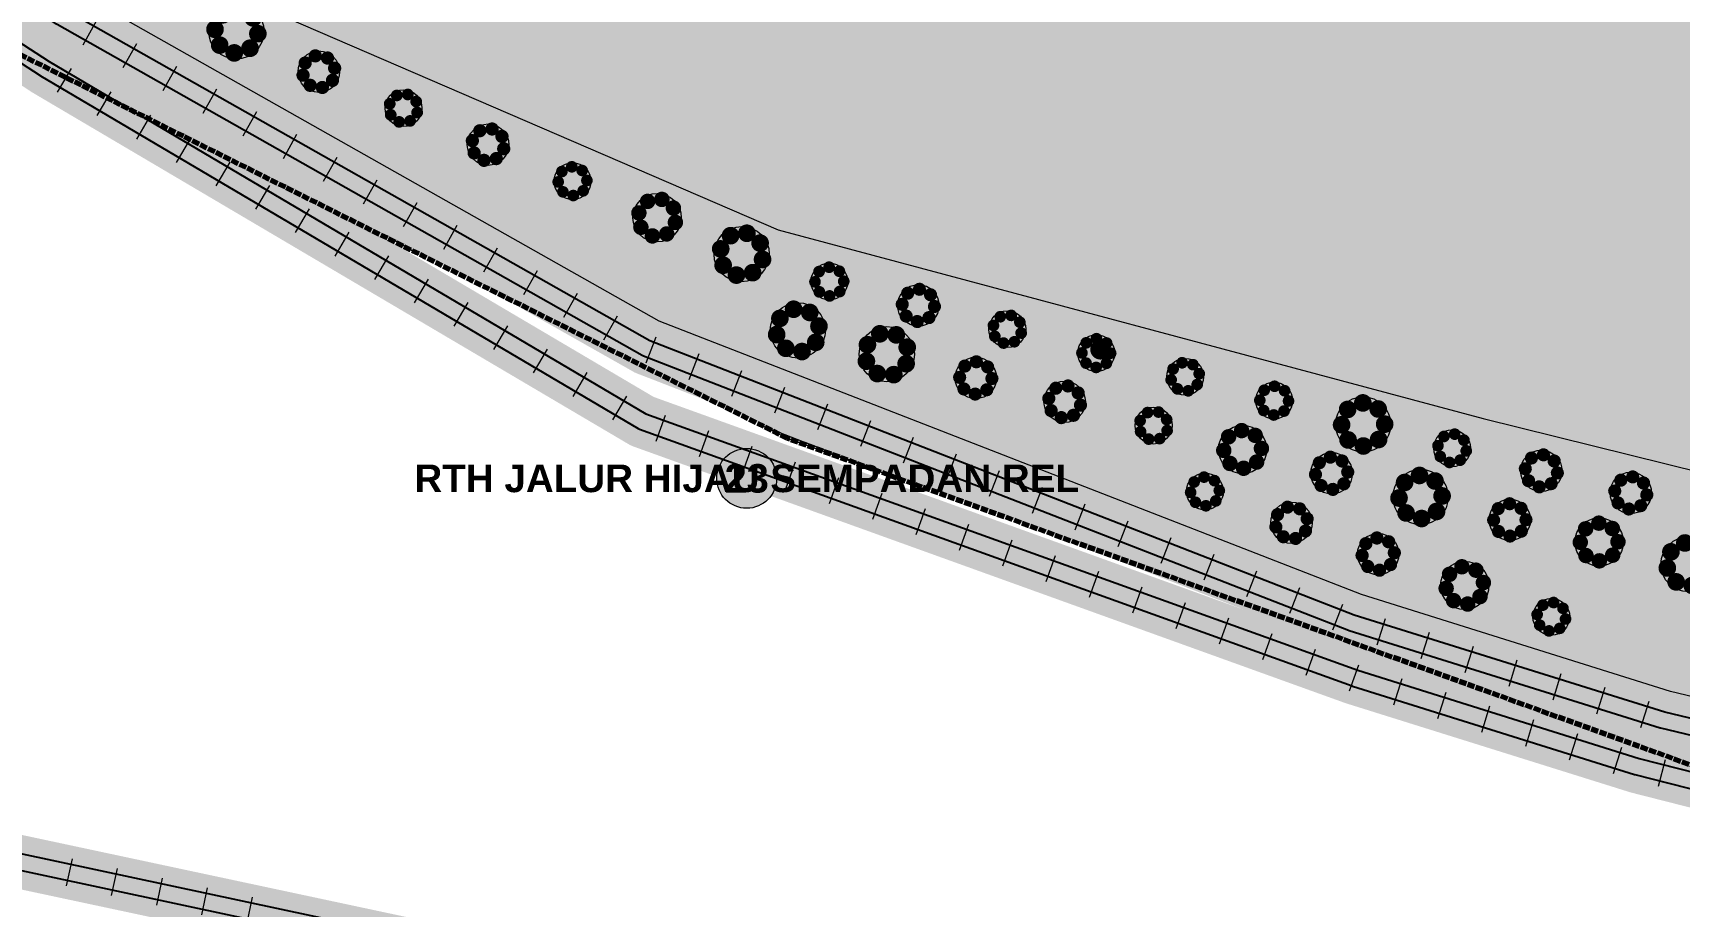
# Model space of a CAD drawing. Header units: metres. Extents: x 305859 to 307221, y 9155922 to 9156786.
# Drawn here: x 306268 to 306411, y 9156112.8 to 9156188.7 of the extents above; entities that cross this region are included whole.
import ezdxf
from ezdxf.enums import TextEntityAlignment as Align

# ---------------------------------------------------------------- set-up
doc = ezdxf.new("R2010")
doc.units = ezdxf.units.M
doc.linetypes.add('DASHED2', pattern=[0.762, 0.635, -0.127])
for name, color, linetype, lineweight, true_color in [('B-DELINEASI', 7, 'DASHED2', 70, 0xc800c8), ('K-REL_BALAS', 7, 'Continuous', 0, 0xb0a89c), ('K-REL_BANTALAN', 7, 'Continuous', 9, 0x5a5a5a), ('K-REL_KA', 7, 'Continuous', 25, 0x282828), ('T-LABEL_ZONA', 7, 'Continuous', 0, 0x3c3c3c), ('T-NOMOR_ELEMEN', 7, 'Continuous', 18, 0x141414), ('V-POHON_PENEDUH', 7, 'Continuous', 13, 0x288232)]:
    doc.layers.add(name, color=color, linetype=linetype, lineweight=lineweight, true_color=true_color)
doc.layers.add('G-PERKERASAN', color=7, linetype='Continuous')
doc.layers.add('V-RTH_SEMPADAN', color=7, linetype='Continuous')
doc.styles.add('ARIALB', font='arialbd.ttf')

# ---------------------------------------------------------------- blocks, each defined once
blk = doc.blocks.new('POHON')
at = {"true_color": 0x347638}
h = blk.add_hatch(color=97, dxfattribs=at)
h.dxf.hatch_style = 1
edge = h.paths.add_edge_path()
edge.add_arc((0, 0), 1, 0, 360)
at = {"true_color": 0x3e843e}
h = blk.add_hatch(color=97, dxfattribs=at)
h.dxf.hatch_style = 1
edge = h.paths.add_edge_path()
edge.add_arc((-0.552, 0.552), 0.32, 0, 360)
at = {"true_color": 0x62a556}
h = blk.add_hatch(color=85, dxfattribs=at)
h.dxf.hatch_style = 1
edge = h.paths.add_edge_path()
edge.add_arc((-0.2, 0.22), 0.55, 0, 360)
at = {"true_color": 0x697060}
h = blk.add_hatch(color=251, dxfattribs=at)
h.dxf.hatch_style = 1
edge = h.paths.add_edge_path()
edge.add_arc((0.38, -0.38), 1, 0, 360)
at = {"true_color": 0x3e843e}
h = blk.add_hatch(color=97, dxfattribs=at)
h.dxf.hatch_style = 1
edge = h.paths.add_edge_path()
edge.add_arc((0, 0.78), 0.32, 0, 360)
h = blk.add_hatch(color=97, dxfattribs=at)
h.dxf.hatch_style = 1
edge = h.paths.add_edge_path()
edge.add_arc((0.552, 0.552), 0.32, 0, 360)
h = blk.add_hatch(color=97, dxfattribs=at)
h.dxf.hatch_style = 1
edge = h.paths.add_edge_path()
edge.add_arc((-0.78, 0), 0.32, 0, 360)
h = blk.add_hatch(color=97, dxfattribs=at)
h.dxf.hatch_style = 1
edge = h.paths.add_edge_path()
edge.add_arc((0.78, 0), 0.32, 0, 360)
h = blk.add_hatch(color=97, dxfattribs=at)
h.dxf.hatch_style = 1
edge = h.paths.add_edge_path()
edge.add_arc((-0.552, -0.552), 0.32, 0, 360)
h = blk.add_hatch(color=97, dxfattribs=at)
h.dxf.hatch_style = 1
edge = h.paths.add_edge_path()
edge.add_arc((0, -0.78), 0.32, 0, 360)
h = blk.add_hatch(color=97, dxfattribs=at)
h.dxf.hatch_style = 1
edge = h.paths.add_edge_path()
edge.add_arc((0.552, -0.552), 0.32, 0, 360)
at = {"color": 99, "lineweight": 9, "true_color": 0x235528}
blk.add_circle((0, 0), 1, dxfattribs=at)

msp = doc.modelspace()

# ---------------------------------------------------------------- hatches: boundary and pattern name
at = {"layer": 'G-PERKERASAN', "true_color": 0xe0ded9}
h = msp.add_hatch(color=254, dxfattribs=at)
h.dxf.hatch_style = 1
h.paths.add_polyline_path([(306214.82, 9156364.84), (306222.7, 9156364.48), (306235.72, 9156363.88), (306237.28, 9156384.64), (306252.33, 9156383.6), (306255.7, 9156410.59), (306262.53, 9156410.02), (306265.04, 9156409.81), (306263.23, 9156389.57), (306278.28, 9156387.24), (306277.39, 9156377), (306277.24, 9156375.3), (306288.4, 9156374.26), (306289.59, 9156385.71), (306291.77, 9156406.7), (306306.05, 9156404.88), (306304.23, 9156386.72), (306333.61, 9156380.91), (306333.66, 9156381.23), (306337.44, 9156403.77), (306347.57, 9156464.14), (306314.27, 9156469.95), (306297.28, 9156471.8), (306305.21, 9156522.67), (306276.31, 9156526.95), (306271.41, 9156483.99), (306214.82, 9156490.28), (306214.82, 9156562.71), (306291.75, 9156555.55), (306369.46, 9156545.53), (306448.83, 9156532.37), (306448.83, 9156196.71), (306445.18, 9156193.23), (306439.08, 9156185.1), (306447.73, 9156157.38), (306448.83, 9156141.62), (306393.99, 9156155.2), (306332.73, 9156171.59), (306288.72, 9156190.58), (306246.01, 9156220.78), (306216.24, 9156242.78), (306214.82, 9156244.07), (306214.82, 9156364.84)])
h = msp.add_hatch(color=254, dxfattribs=at)
h.dxf.hatch_style = 1
h.paths.add_polyline_path([(306448.83, 9156118.11), (306423.33, 9156121.01), (306342.84, 9156150.11), (306331.22, 9156154.63), (306301.52, 9156169.48), (306299.32, 9156170.72), (306300.93, 9156169.77), (306256.18, 9156192.15), (306214.82, 9156225.15), (306214.82, 9156227.11), (306231.57, 9156213.01), (306235.74, 9156210.3), (306231.95, 9156212.86), (306231.73, 9156213.02), (306214.82, 9156227.18), (306214.82, 9156233.97), (306234.97, 9156217.09), (306271.82, 9156192.26), (306322.4, 9156163.64), (306383.41, 9156139.9), (306410.26, 9156131.5), (306436.75, 9156125.16), (306448.83, 9156123.17), (306448.83, 9156118.11)])
at = {"layer": 'K-REL_BALAS', "true_color": 0xbeb8ae}
h = msp.add_hatch(color=9, dxfattribs=at)
h.dxf.hatch_style = 1
h.paths.add_polyline_path([(306321.87, 9156152.15), (306320.15, 9156152.77), (306320.08, 9156152.8), (306320.01, 9156152.83), (306319.88, 9156152.89), (306319.82, 9156152.92), (306319.75, 9156152.96), (306267.83, 9156183.58), (306267.8, 9156183.6), (306267.78, 9156183.62), (306267.75, 9156183.64), (306228.76, 9156208.97), (306228.68, 9156209.03), (306228.6, 9156209.08), (306228.53, 9156209.14), (306187.79, 9156243.42), (306187.74, 9156243.46), (306187.7, 9156243.5), (306187.65, 9156243.54), (306184.8, 9156246.36), (306184.8, 9156252.89), (306190.85, 9156246.91), (306231.4, 9156212.78), (306263.55, 9156191.9), (306232.11, 9156213.09), (306232.04, 9156213.14), (306231.98, 9156213.18), (306231.91, 9156213.23), (306191.26, 9156247.28), (306191.22, 9156247.32), (306191.18, 9156247.35), (306191.13, 9156247.4), (306184.8, 9156253.58), (306184.8, 9156260.06), (306194.31, 9156250.78), (306234.8, 9156216.87), (306271.67, 9156192.02), (306321.87, 9156163.62), (306321.87, 9156158.57), (306320.44, 9156159.12), (306320.33, 9156159.17), (306320.24, 9156159.21), (306320.14, 9156159.27), (306272.43, 9156186.26), (306321.87, 9156157.1), (306321.87, 9156152.15)])
h = msp.add_hatch(color=9, dxfattribs=at)
h.dxf.hatch_style = 1
h.paths.add_polyline_path([(306433.15, 9156116.02), (306406.75, 9156122.73), (306406.71, 9156122.74), (306406.67, 9156122.75), (306406.63, 9156122.77), (306382.16, 9156130.43), (306382.13, 9156130.44), (306382.1, 9156130.45), (306382.06, 9156130.46), (306321.87, 9156152.15), (306321.87, 9156157.1), (306321.92, 9156157.07), (306373.28, 9156138.56), (306321.87, 9156158.57), (306321.87, 9156163.62), (306322.28, 9156163.39), (306383.31, 9156139.64), (306410.19, 9156131.23), (306433.15, 9156125.74), (306433.15, 9156120.96), (306422.68, 9156123.47), (306433.15, 9156120.81), (306433.15, 9156116.02)])
h = msp.add_hatch(color=9, dxfattribs=at)
h.dxf.hatch_style = 1
h.paths.add_polyline_path([(306184.8, 9156141.84), (306197.61, 9156137.74), (306257.65, 9156121.03), (306315.29, 9156108.73), (306321.87, 9156108.15), (306321.87, 9156103.49), (306314.73, 9156104.12), (306314.64, 9156104.13), (306314.55, 9156104.15), (306314.46, 9156104.16), (306256.62, 9156116.5), (306256.57, 9156116.52), (306256.52, 9156116.53), (306256.48, 9156116.54), (306196.32, 9156133.28), (306196.3, 9156133.29), (306196.27, 9156133.3), (306196.24, 9156133.31), (306184.8, 9156136.96), (306184.8, 9156141.84)])
at = {"layer": 'T-NOMOR_ELEMEN', "true_color": 0xffffff}
h = msp.add_hatch(color=7, dxfattribs=at)
h.dxf.hatch_style = 1
edge = h.paths.add_edge_path()
edge.add_arc((306330, 9156150), 2.6, 0, 360)
at = {"layer": 'V-RTH_SEMPADAN', "true_color": 0xb0d48c}
h = msp.add_hatch(color=63, dxfattribs=at)
h.dxf.hatch_style = 1
h.paths.add_polyline_path([(306647.05, 9156132), (306682.57, 9156137.44), (306694.11, 9156139.2), (306735.94, 9156145.42), (306749.09, 9156147.37), (306754.67, 9156148.38), (306785.07, 9156153.87), (306794.32, 9156155.54), (306832.65, 9156160.25), (306836.67, 9156150.94), (306834.24, 9156150.62), (306834.21, 9156150.61), (306834.18, 9156150.61), (306780.38, 9156142.22), (306613.83, 9156118.7), (306566.87, 9156115.26), (306520.15, 9156115.68), (306477.16, 9156118.52), (306436.75, 9156125.16), (306410.26, 9156131.5), (306383.41, 9156139.9), (306322.4, 9156163.64), (306271.82, 9156192.26), (306234.97, 9156217.09), (306194.5, 9156250.98), (306167.57, 9156277.28), (306143.5, 9156304.59), (306106.94, 9156354.87), (306104.26, 9156359.57), (306127.35, 9156361.25), (306133.41, 9156338.56), (306160.59, 9156296.71), (306193.37, 9156263.49), (306216.24, 9156242.78), (306246.01, 9156220.78), (306288.72, 9156190.58), (306332.73, 9156171.59), (306393.99, 9156155.2), (306486.31, 9156132.33), (306532.49, 9156127.58), (306534.3, 9156127.4), (306596.42, 9156127.4), (306647.05, 9156132)])
at = {"layer": 'V-RTH_SEMPADAN', "true_color": 0x8ab66c}
h = msp.add_hatch(dxfattribs=at)
h.set_pattern_fill('GRASS', color=83, scale=0.35)
h.paths.add_polyline_path([(306647.05, 9156132), (306682.57, 9156137.44), (306694.11, 9156139.2), (306735.94, 9156145.42), (306749.09, 9156147.37), (306754.67, 9156148.38), (306785.07, 9156153.87), (306794.32, 9156155.54), (306832.65, 9156160.25), (306836.67, 9156150.94), (306834.24, 9156150.62), (306834.21, 9156150.61), (306834.18, 9156150.61), (306780.38, 9156142.22), (306613.83, 9156118.7), (306566.87, 9156115.26), (306520.15, 9156115.68), (306477.16, 9156118.52), (306436.75, 9156125.16), (306410.26, 9156131.5), (306383.41, 9156139.9), (306322.4, 9156163.64), (306271.82, 9156192.26), (306234.97, 9156217.09), (306194.5, 9156250.98), (306167.57, 9156277.28), (306143.5, 9156304.59), (306106.94, 9156354.87), (306104.26, 9156359.57), (306127.35, 9156361.25), (306133.41, 9156338.56), (306160.59, 9156296.71), (306193.37, 9156263.49), (306216.24, 9156242.78), (306246.01, 9156220.78), (306288.72, 9156190.58), (306332.73, 9156171.59), (306393.99, 9156155.2), (306486.31, 9156132.33), (306532.49, 9156127.58), (306534.3, 9156127.4), (306596.42, 9156127.4), (306647.05, 9156132)])
at = {"layer": 'V-RTH_SEMPADAN', "true_color": 0xb0d48c}
h = msp.add_hatch(color=63, dxfattribs=at)
h.dxf.hatch_style = 1
h.paths.add_polyline_path([(306333.54, 9156153.47), (306331.22, 9156154.63), (306342.84, 9156150.11), (306333.54, 9156153.47)])
at = {"layer": 'V-RTH_SEMPADAN', "true_color": 0x8ab66c}
h = msp.add_hatch(dxfattribs=at)
h.set_pattern_fill('GRASS', color=83, scale=0.35)
h.paths.add_polyline_path([(306333.54, 9156153.47), (306331.22, 9156154.63), (306342.84, 9156150.11), (306333.54, 9156153.47)])

# ---------------------------------------------------------------- linework, layer by layer
at = {"layer": 'B-DELINEASI'}
msp.add_lwpolyline([(306423.33, 9156121.01), (306333.54, 9156153.47), (306256.18, 9156192.15), (306187.8, 9156246.71), (306141.52, 9156298.52), (306095.93, 9156355.16), (306061.4, 9156428.37), (306035.15, 9156500.2), (306008.21, 9156577.56), (306008.21, 9156577.56), (306165.7, 9156567.29), (306291.75, 9156555.55), (306369.46, 9156545.53), (306504.83, 9156523.08)], dxfattribs=at)
at = {"layer": 'K-REL_BANTALAN'}
for points in [[(306273.5, 9156189.7), (306272.32, 9156187.61)], [(306276.98, 9156187.73), (306275.8, 9156185.64)], [(306270.12, 9156183.53), (306271.34, 9156185.6)], [(306280.46, 9156185.76), (306279.28, 9156183.67)], [(306273.57, 9156181.5), (306274.79, 9156183.57)], [(306283.94, 9156183.79), (306282.76, 9156181.7)], [(306277.02, 9156179.47), (306278.23, 9156181.53)], [(306287.42, 9156181.82), (306286.24, 9156179.73)], [(306280.46, 9156177.43), (306281.68, 9156179.5)], [(306290.9, 9156179.85), (306289.72, 9156177.76)], [(306294.39, 9156177.88), (306293.2, 9156175.79)], [(306283.91, 9156175.4), (306285.13, 9156177.47)], [(306287.35, 9156173.37), (306288.57, 9156175.44)], [(306297.87, 9156175.91), (306296.69, 9156173.82)], [(306290.8, 9156171.34), (306292.02, 9156173.41)], [(306301.35, 9156173.94), (306300.17, 9156171.85)], [(306304.83, 9156171.97), (306303.65, 9156169.88)], [(306294.24, 9156169.31), (306295.46, 9156171.37)], [(306297.69, 9156167.27), (306298.91, 9156169.34)], [(306308.31, 9156170), (306307.13, 9156167.91)], [(306311.79, 9156168.03), (306310.61, 9156165.94)], [(306301.13, 9156165.24), (306302.35, 9156167.31)], [(306304.58, 9156163.21), (306305.8, 9156165.28)], [(306315.27, 9156166.06), (306314.09, 9156163.97)], [(306318.76, 9156164.09), (306317.57, 9156162)], [(306308.02, 9156161.18), (306309.24, 9156163.24)], [(306322.11, 9156162.25), (306321.24, 9156160.01)], [(306311.47, 9156159.15), (306312.69, 9156161.21)], [(306325.83, 9156160.8), (306324.96, 9156158.56)], [(306314.91, 9156157.11), (306316.13, 9156159.18)], [(306329.56, 9156159.35), (306328.69, 9156157.11)], [(306333.29, 9156157.9), (306332.42, 9156155.66)], [(306318.36, 9156155.08), (306319.58, 9156157.15)], [(306337.02, 9156156.45), (306336.15, 9156154.21)], [(306322.14, 9156153.24), (306322.96, 9156155.5)], [(306340.75, 9156155), (306339.88, 9156152.76)], [(306325.91, 9156151.89), (306326.72, 9156154.15)], [(306344.47, 9156153.55), (306343.6, 9156151.31)], [(306329.67, 9156150.53), (306330.48, 9156152.79)], [(306348.2, 9156152.1), (306347.33, 9156149.86)], [(306333.43, 9156149.18), (306334.25, 9156151.43)], [(306351.93, 9156150.65), (306351.06, 9156148.41)], [(306337.2, 9156147.82), (306338.01, 9156150.08)], [(306355.66, 9156149.2), (306354.79, 9156146.96)], [(306340.96, 9156146.46), (306341.77, 9156148.72)], [(306359.38, 9156147.75), (306358.51, 9156145.51)], [(306344.72, 9156145.11), (306345.54, 9156147.37)], [(306363.11, 9156146.29), (306362.24, 9156144.06)], [(306348.49, 9156143.75), (306349.3, 9156146.01)], [(306366.84, 9156144.84), (306365.97, 9156142.61)], [(306352.25, 9156142.4), (306353.06, 9156144.65)], [(306356.01, 9156141.04), (306356.83, 9156143.3)], [(306370.57, 9156143.39), (306369.7, 9156141.16)], [(306359.78, 9156139.68), (306360.59, 9156141.94)], [(306374.3, 9156141.94), (306373.42, 9156139.71)], [(306363.54, 9156138.33), (306364.35, 9156140.59)], [(306378.02, 9156140.49), (306377.15, 9156138.26)], [(306367.3, 9156136.97), (306368.12, 9156139.23)], [(306381.75, 9156139.04), (306380.88, 9156136.8)], [(306371.07, 9156135.62), (306371.88, 9156137.87)], [(306385.46, 9156137.79), (306384.75, 9156135.5)], [(306374.83, 9156134.26), (306375.64, 9156136.52)], [(306389.28, 9156136.6), (306388.56, 9156134.31)], [(306378.59, 9156132.91), (306379.41, 9156135.16)], [(306393.1, 9156135.4), (306392.38, 9156133.11)], [(306382.36, 9156131.55), (306383.17, 9156133.81)], [(306396.91, 9156134.21), (306396.2, 9156131.92)], [(306386.22, 9156130.33), (306386.94, 9156132.62)], [(306400.73, 9156133.01), (306400.02, 9156130.72)], [(306390.04, 9156129.14), (306390.75, 9156131.43)], [(306404.55, 9156131.82), (306403.83, 9156129.53)], [(306408.37, 9156130.63), (306407.65, 9156128.34)], [(306393.85, 9156127.94), (306394.57, 9156130.23)], [(306397.67, 9156126.75), (306398.39, 9156129.04)], [(306401.49, 9156125.55), (306402.2, 9156127.84)], [(306405.3, 9156124.36), (306406.02, 9156126.65)], [(306409.22, 9156123.26), (306409.81, 9156125.59)], [(306270.92, 9156114.6), (306271.42, 9156116.94)], [(306274.83, 9156113.76), (306275.33, 9156116.11)], [(306278.75, 9156112.93), (306279.25, 9156115.28)], [(306282.66, 9156112.09), (306283.16, 9156114.44)], [(306286.57, 9156111.26), (306287.07, 9156113.61)]]:
    msp.add_lwpolyline(points, dxfattribs=at)
at = {"layer": 'K-REL_KA'}
for points in [[(306780.66, 9156140.36), (306614.03, 9156116.83), (306566.93, 9156113.38), (306520.08, 9156113.81), (306476.94, 9156116.65), (306436.38, 9156123.32), (306409.76, 9156129.69), (306382.78, 9156138.12), (306321.59, 9156161.94), (306270.83, 9156190.66), (306233.84, 9156215.59), (306193.24, 9156249.59), (306166.21, 9156275.99), (306142.03, 9156303.41), (306105.36, 9156353.85), (306090.56, 9156379.78), (306075.64, 9156410.93), (306041.7, 9156495.17), (306017.19, 9156566.43)], [(306012.06, 9156564.83), (306036.91, 9156493.31), (306070.51, 9156409.88), (306086.27, 9156377.87), (306102.42, 9156350.41), (306137.36, 9156301.19), (306162.79, 9156272.43), (306189.77, 9156245.72), (306230.45, 9156211.5), (306269.39, 9156186.19), (306321.24, 9156155.61), (306383.08, 9156133.33), (306407.52, 9156125.67), (306434.52, 9156118.81), (306481.45, 9156111.68), (306524.35, 9156109.51), (306569.43, 9156109.7), (306621.64, 9156114.51), (306775.93, 9156136.53)], [(306436.07, 9156121.91), (306409.4, 9156128.29), (306409.36, 9156128.31), (306382.33, 9156136.76), (306382.28, 9156136.77), (306321.02, 9156160.61), (306320.93, 9156160.66), (306270.09, 9156189.42), (306270.05, 9156189.45), (306233, 9156214.41), (306232.94, 9156214.46), (306192.29, 9156248.5), (306192.25, 9156248.54), (306165.19, 9156274.97), (306165.15, 9156275.01), (306140.93, 9156302.49), (306140.88, 9156302.54), (306104.17, 9156353.04), (306104.13, 9156353.1), (306089.29, 9156379.09), (306089.27, 9156379.13), (306074.33, 9156410.33), (306074.32, 9156410.37), (306040.36, 9156494.64)], [(306161.76, 9156271.42), (306188.78, 9156244.68), (306188.82, 9156244.64), (306229.56, 9156210.37), (306229.63, 9156210.31), (306268.62, 9156184.98), (306268.64, 9156184.96), (306320.57, 9156154.34), (306320.63, 9156154.31), (306320.69, 9156154.28), (306382.61, 9156131.97), (306382.64, 9156131.96), (306407.11, 9156124.29), (306407.15, 9156124.28), (306434.2, 9156117.4)], [(305860.23, 9156248.48), (305946.3, 9156219.39), (306110.77, 9156163.83), (306197.15, 9156136.21), (306257.27, 9156119.47), (306315.05, 9156107.15), (306420.69, 9156097.76), (306501.63, 9156095.56), (306556.87, 9156098.74), (306592.27, 9156103.48), (306677.54, 9156115.5)], [(305859.77, 9156247.12), (305945.84, 9156218.02), (306110.31, 9156162.46), (306110.32, 9156162.46), (306196.73, 9156134.83), (306196.75, 9156134.82), (306256.91, 9156118.08), (306256.95, 9156118.07), (306314.79, 9156105.73), (306314.88, 9156105.72), (306420.58, 9156096.32), (306420.63, 9156096.32), (306501.62, 9156094.12), (306501.68, 9156094.12), (306556.98, 9156097.31), (306557.03, 9156097.31), (306592.46, 9156102.05), (306592.47, 9156102.05), (306677.74, 9156114.07)]]:
    msp.add_lwpolyline(points, dxfattribs=at)
at = {"layer": 'T-NOMOR_ELEMEN'}
msp.add_circle((306330, 9156150), 2.6, dxfattribs=at)
at = {"layer": 'V-RTH_SEMPADAN', "color": 65, "lineweight": 9, "true_color": 0x89a56d}
msp.add_lwpolyline([(306436.75, 9156125.16), (306410.26, 9156131.5), (306383.41, 9156139.9), (306322.4, 9156163.64), (306271.82, 9156192.26), (306234.97, 9156217.09), (306194.5, 9156250.98), (306167.57, 9156277.28), (306143.5, 9156304.59), (306106.94, 9156354.87), (306104.26, 9156359.57), (306127.35, 9156361.25), (306133.41, 9156338.56), (306160.59, 9156296.71), (306193.37, 9156263.49), (306216.24, 9156242.78), (306246.01, 9156220.78), (306288.72, 9156190.58), (306332.73, 9156171.59), (306393.99, 9156155.2), (306486.31, 9156132.33)], dxfattribs=at)
for points in [[(306300.93, 9156169.77), (306299.32, 9156170.72), (306301.52, 9156169.48), (306300.93, 9156169.77)], [(306333.54, 9156153.47), (306331.22, 9156154.63), (306342.84, 9156150.11), (306333.54, 9156153.47)]]:
    msp.add_lwpolyline(points, close=True, dxfattribs=at)

# ---------------------------------------------------------------- block references
at = {"layer": 'V-POHON_PENEDUH'}
for p, xscale, yscale, rotation in [((306285.67, 9156188.81), 2.4, 2.4, 264.1867644517063), ((306292.83, 9156185.32), 1.8, 1.8, 327.5595550876307), ((306300.18, 9156182.15), 1.6, 1.6, 297.5072837407129), ((306307.53, 9156178.98), 1.8, 1.8, 30.6330130339994), ((306314.87, 9156175.81), 1.6, 1.6, 47.91355125131573), ((306322.22, 9156172.64), 2.1, 2.1, 345.4257857633377), ((306329.56, 9156169.47), 2.4, 2.4, 300.8956319279896), ((306337.18, 9156167.09), 1.6, 1.6, 225.9961590676206), ((306344.91, 9156165.02), 1.8, 1.8, 176.1459533495116), ((306334.44, 9156162.85), 2.4, 2.4, 326.2533804760899), ((306342.17, 9156160.78), 2.4, 2.4, 153.8722885419025), ((306352.64, 9156162.95), 1.6, 1.6, 164.5014688906902), ((306360.37, 9156160.88), 1.6, 1.6, 269.3755332805341), ((306349.9, 9156158.72), 1.8, 1.8, 87.87082785857632), ((306368.09, 9156158.82), 1.6, 1.6, 237.347816149566), ((306357.62, 9156156.65), 1.8, 1.8, 123.103884161373), ((306375.82, 9156156.75), 1.6, 1.6, 268.462047466962), ((306383.55, 9156154.68), 2.4, 2.4, 90.78967132656841), ((306365.35, 9156154.58), 1.6, 1.6, 114.9435869312701), ((306373.08, 9156152.51), 2.1, 2.1, 93.008724535771), ((306391.28, 9156152.61), 1.6, 1.6, 304.6081064313721), ((306380.81, 9156150.44), 1.8, 1.8, 319.4105253162192), ((306388.54, 9156148.38), 2.4, 2.4, 137.8216367140269), ((306399.03, 9156150.65), 1.8, 1.8, 262.5606136941828), ((306369.81, 9156148.86), 1.6, 1.6, 3.76619036116804), ((306406.8, 9156148.73), 1.8, 1.8, 83.06500573708334), ((306396.29, 9156146.39), 1.8, 1.8, 135.6716929173942), ((306377.33, 9156146.14), 1.8, 1.8, 284.5753909377897), ((306384.86, 9156143.42), 1.8, 1.8, 139.7095010721495), ((306404.05, 9156144.47), 2.1, 2.1, 270.7599611754821), ((306411.82, 9156142.54), 2.4, 2.4, 99.905884912171), ((306392.38, 9156140.7), 2.1, 2.1, 188.7972055351329), ((306399.9, 9156137.98), 1.6, 1.6, 35.8001225093505)]:
    msp.add_blockref('POHON', p, dxfattribs=dict(at, xscale=xscale, yscale=yscale, rotation=rotation))

# ---------------------------------------------------------------- texts
at = {"layer": 'T-LABEL_ZONA', "color": 251, "true_color": 0x6e6456, "style": 'ARIALB'}
msp.add_text('RTH JALUR HIJAU SEMPADAN REL', height=2.4, dxfattribs=at).set_placement((306330, 9156150), align=Align.MIDDLE_CENTER)
at = {"layer": 'T-NOMOR_ELEMEN', "style": 'ARIALB'}
msp.add_text('23', height=2.47, dxfattribs=at).set_placement((306330, 9156150), align=Align.MIDDLE_CENTER)

doc.saveas('drawing.dxf')
